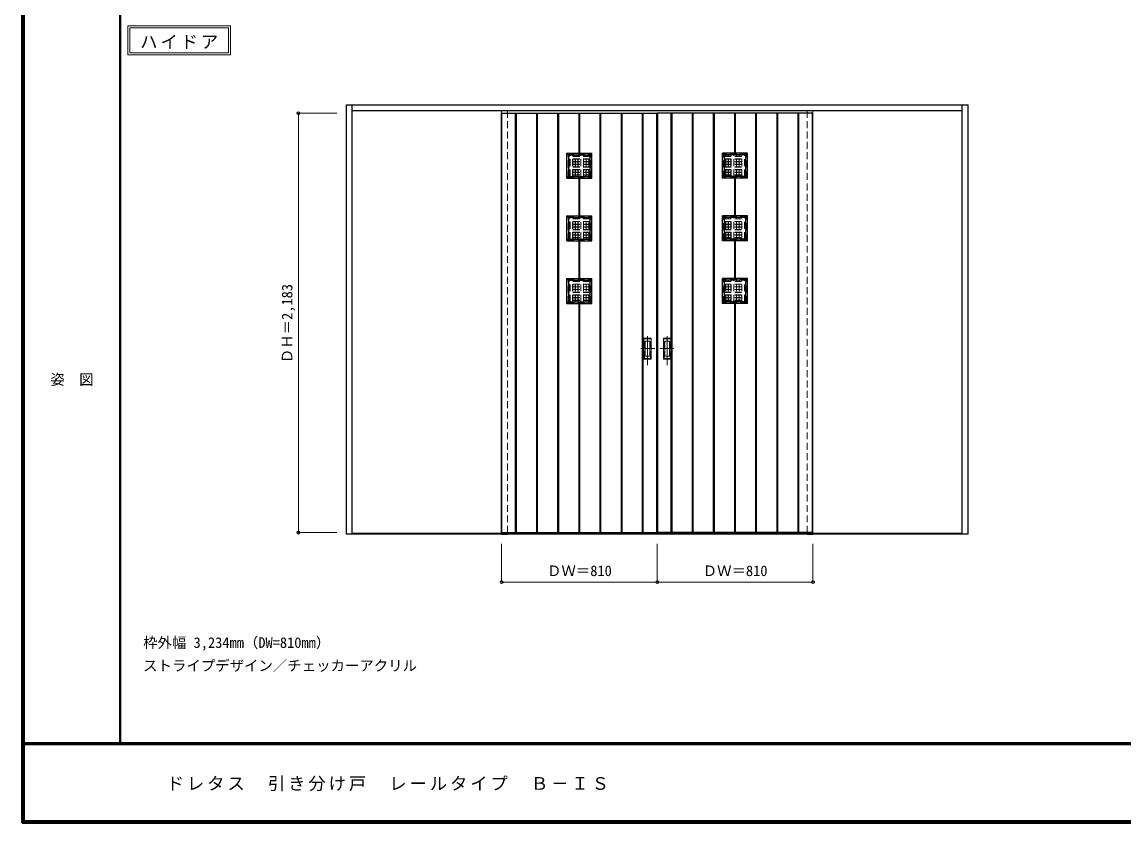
# Model space of a CAD drawing. Units: millimetres, scale not verified. Extents: x -6000 to 5700, y -4307 to 4175.
# Drawn here: x -6000 to -267, y -4205 to -36 of the extents above; entities that cross this region are included whole.
import ezdxf
from ezdxf.enums import TextEntityAlignment as Align

# ---------------------------------------------------------------- set-up
doc = ezdxf.new("R2010")
doc.units = ezdxf.units.MM
doc.header["$LTSCALE"] = 30
doc.header["$PDMODE"] = 32
doc.header["$PDSIZE"] = 15
doc.linetypes.add('CHAIN1', pattern=[8, 5, -1, 1, -1])
doc.linetypes.add('DASHED1', pattern=[1.8, 1.2, -0.6])
for name, color, linetype, lineweight in [('0-2_扉', 3, 'Continuous', 25), ('0-3_仕上げ', 3, 'Continuous', 25), ('0-4_枠', 3, 'Continuous', 25), ('0-6_引手', 7, 'Continuous', 18), ('0-A_文字', 7, 'Continuous', 18), ('0-B_寸法', 7, 'Continuous', 9), ('0-C_ハッチ', 4, 'DASHED1', 9), ('F-1_枠', 6, 'Continuous', 40), ('F-A_文字', 7, 'Continuous', 18)]:
    doc.layers.add(name, color=color, linetype=linetype, lineweight=lineweight)
doc.styles.add('ＭＳ ゴシック', font='')
doc.styles.get('ＭＳ ゴシック').set_extended_font_data('MS Gothic')

msp = doc.modelspace()

# ---------------------------------------------------------------- linework, layer by layer
at = {"layer": '0-2_扉', "color": 4, "linetype": 'DASHED1', "lineweight": 9}
msp.add_line((-2695, -510.25), (-2695, -514.25), dxfattribs=at)
msp.add_line((-2695, -510.25), (-2695, -514.25), dxfattribs=at)
at = {"layer": '0-2_扉'}
for p in [(-2695, -510.25), (-2695, -510.25), (-3505, -2693.25), (-1885, -2693.25)]:
    msp.add_line(p, (-2695, -2693.25), dxfattribs=at)
for points in [[(-3505, -2693.25), (-3505, -510.25), (-2695, -510.25)], [(-1885, -2693.25), (-1885, -510.25), (-2695, -510.25)]]:
    msp.add_lwpolyline(points, dxfattribs=at)
at = {"layer": '0-3_仕上げ'}
for p, q in [((-3503, -2693.25), (-3503, -510.25)), ((-3432, -2693.25), (-3432, -510.25)), ((-3428, -2693.25), (-3428, -510.25)), ((-3322, -2693.25), (-3322, -510.25)), ((-3318, -2693.25), (-3318, -510.25)), ((-3212, -2693.25), (-3212, -510.25)), ((-3208, -2693.25), (-3208, -510.25)), ((-3102, -718.25), (-3102, -510.25)), ((-3098, -718.25), (-3098, -510.25)), ((-2992, -2693.25), (-2992, -510.25)), ((-2988, -2693.25), (-2988, -510.25)), ((-2882, -2693.25), (-2882, -510.25)), ((-2878, -2693.25), (-2878, -510.25)), ((-2772, -2693.25), (-2772, -510.25)), ((-2768, -2693.25), (-2768, -510.25)), ((-2697, -2693.25), (-2697, -510.25)), ((-2693, -2693.25), (-2693, -510.25)), ((-2622, -2693.25), (-2622, -510.25)), ((-2618, -2693.25), (-2618, -510.25)), ((-2512, -2693.25), (-2512, -510.25)), ((-2508, -2693.25), (-2508, -510.25)), ((-2402, -2693.25), (-2402, -510.25)), ((-2398, -2693.25), (-2398, -510.25)), ((-2292, -718.25), (-2292, -510.25)), ((-2288, -718.25), (-2288, -510.25)), ((-2182, -2693.25), (-2182, -510.25)), ((-2178, -2693.25), (-2178, -510.25)), ((-2072, -2693.25), (-2072, -510.25)), ((-2068, -2693.25), (-2068, -510.25)), ((-1962, -2693.25), (-1962, -510.25)), ((-1958, -2693.25), (-1958, -510.25)), ((-1887, -2693.25), (-1887, -510.25)), ((-3165, -718.25), (-3035, -718.25)), ((-3165, -848.25), (-3165, -718.25)), ((-3156, -727.25), (-3165, -718.25)), ((-3156, -727.25), (-3044, -727.25)), ((-3156, -839.25), (-3156, -727.25)), ((-3035, -718.25), (-3044, -727.25)), ((-3044, -839.25), (-3044, -727.25)), ((-3035, -848.25), (-3035, -718.25)), ((-2225, -718.25), (-2355, -718.25)), ((-2355, -848.25), (-2355, -718.25)), ((-2355, -718.25), (-2346, -727.25)), ((-2234, -727.25), (-2346, -727.25)), ((-2346, -839.25), (-2346, -727.25)), ((-2234, -727.25), (-2225, -718.25)), ((-2234, -839.25), (-2234, -727.25)), ((-2225, -848.25), (-2225, -718.25)), ((-3156, -839.25), (-3165, -848.25)), ((-3165, -848.25), (-3035, -848.25)), ((-3102, -1044.25), (-3102, -848.25)), ((-3098, -1044.25), (-3098, -848.25)), ((-2225, -848.25), (-2355, -848.25)), ((-2292, -1044.25), (-2292, -848.25)), ((-2288, -1044.25), (-2288, -848.25)), ((-2234, -839.25), (-2225, -848.25)), ((-3165, -1044.25), (-3035, -1044.25)), ((-3165, -1174.25), (-3165, -1044.25)), ((-3156, -1053.25), (-3165, -1044.25)), ((-3156, -1053.25), (-3044, -1053.25)), ((-3156, -1165.25), (-3156, -1053.25)), ((-3035, -1044.25), (-3044, -1053.25)), ((-3044, -1165.25), (-3044, -1053.25)), ((-3035, -1174.25), (-3035, -1044.25)), ((-2225, -1044.25), (-2355, -1044.25)), ((-2355, -1174.25), (-2355, -1044.25)), ((-2355, -1044.25), (-2346, -1053.25)), ((-2234, -1053.25), (-2346, -1053.25)), ((-2346, -1165.25), (-2346, -1053.25)), ((-2234, -1053.25), (-2225, -1044.25)), ((-2234, -1165.25), (-2234, -1053.25)), ((-2225, -1174.25), (-2225, -1044.25)), ((-3156, -1165.25), (-3165, -1174.25)), ((-3165, -1174.25), (-3035, -1174.25)), ((-3102, -1370.25), (-3102, -1174.25)), ((-3098, -1370.25), (-3098, -1174.25)), ((-2225, -1174.25), (-2355, -1174.25)), ((-2292, -1370.25), (-2292, -1174.25)), ((-2288, -1370.25), (-2288, -1174.25)), ((-2234, -1165.25), (-2225, -1174.25)), ((-3165, -1370.25), (-3035, -1370.25)), ((-3165, -1500.25), (-3165, -1370.25)), ((-3156, -1379.25), (-3165, -1370.25)), ((-3035, -1370.25), (-3044, -1379.25)), ((-3035, -1500.25), (-3035, -1370.25)), ((-2225, -1370.25), (-2355, -1370.25)), ((-2355, -1500.25), (-2355, -1370.25)), ((-2355, -1370.25), (-2346, -1379.25)), ((-2234, -1379.25), (-2225, -1370.25)), ((-2225, -1500.25), (-2225, -1370.25)), ((-3156, -1379.25), (-3044, -1379.25)), ((-3156, -1491.25), (-3156, -1379.25)), ((-3044, -1491.25), (-3044, -1379.25)), ((-2234, -1379.25), (-2346, -1379.25)), ((-2346, -1491.25), (-2346, -1379.25)), ((-2234, -1491.25), (-2234, -1379.25)), ((-3156, -1491.25), (-3165, -1500.25)), ((-3165, -1500.25), (-3035, -1500.25)), ((-3102, -2693.25), (-3102, -1500.25)), ((-3098, -2693.25), (-3098, -1500.25)), ((-2225, -1500.25), (-2355, -1500.25)), ((-2292, -2693.25), (-2292, -1500.25)), ((-2288, -2693.25), (-2288, -1500.25)), ((-2234, -1491.25), (-2225, -1500.25))]:
    msp.add_line(p, q, dxfattribs=at)
at = {"layer": '0-3_仕上げ', "color": 7, "lineweight": 18}
for p, q in [((-3430, -2693.25), (-3430, -510.25)), ((-3320, -2693.25), (-3320, -510.25)), ((-3210, -2693.25), (-3210, -510.25)), ((-3100, -718.25), (-3100, -510.25)), ((-2990, -2693.25), (-2990, -510.25)), ((-2880, -2693.25), (-2880, -510.25)), ((-2770, -2693.25), (-2770, -510.25)), ((-2620, -2693.25), (-2620, -510.25)), ((-2510, -2693.25), (-2510, -510.25)), ((-2400, -2693.25), (-2400, -510.25)), ((-2290, -718.25), (-2290, -510.25)), ((-2180, -2693.25), (-2180, -510.25)), ((-2070, -2693.25), (-2070, -510.25)), ((-1960, -2693.25), (-1960, -510.25)), ((-3100, -1044.25), (-3100, -848.25)), ((-2290, -1044.25), (-2290, -848.25)), ((-3100, -1370.25), (-3100, -1174.25)), ((-2290, -1370.25), (-2290, -1174.25)), ((-3100, -2693.25), (-3100, -1500.25)), ((-2290, -2693.25), (-2290, -1500.25))]:
    msp.add_line(p, q, dxfattribs=at)
at = {"layer": '0-3_仕上げ', "linetype": 'DASHED1'}
for p, q in [((-3163, -720.25), (-3037, -720.25)), ((-3163, -846.25), (-3163, -720.25)), ((-2227, -720.25), (-2353, -720.25)), ((-2227, -846.25), (-2227, -720.25)), ((-3163, -1046.25), (-3037, -1046.25)), ((-3163, -1172.25), (-3163, -1046.25)), ((-2227, -1046.25), (-2353, -1046.25)), ((-2227, -1172.25), (-2227, -1046.25)), ((-3163, -1372.25), (-3037, -1372.25)), ((-3163, -1498.25), (-3163, -1372.25)), ((-2227, -1372.25), (-2353, -1372.25)), ((-2227, -1498.25), (-2227, -1372.25))]:
    msp.add_line(p, q, dxfattribs=at)
for points in [[(-3163, -846.25), (-3037, -846.25), (-3037, -720.25)], [(-2227, -846.25), (-2353, -846.25), (-2353, -720.25)], [(-3163, -1172.25), (-3037, -1172.25), (-3037, -1046.25)], [(-2227, -1172.25), (-2353, -1172.25), (-2353, -1046.25)], [(-3163, -1498.25), (-3037, -1498.25), (-3037, -1372.25)], [(-2227, -1498.25), (-2353, -1498.25), (-2353, -1372.25)]]:
    msp.add_lwpolyline(points, dxfattribs=at)
at = {"layer": '0-3_仕上げ'}
for points in [[(-3156, -839.25), (-3044, -839.25), (-3035, -848.25)], [(-2234, -839.25), (-2346, -839.25), (-2355, -848.25)], [(-3156, -1165.25), (-3044, -1165.25), (-3035, -1174.25)], [(-2234, -1165.25), (-2346, -1165.25), (-2355, -1174.25)], [(-3156, -1491.25), (-3044, -1491.25), (-3035, -1500.25)], [(-2234, -1491.25), (-2346, -1491.25), (-2355, -1500.25)]]:
    msp.add_lwpolyline(points, dxfattribs=at)
at = {"layer": '0-4_枠'}
for p, q in [((-4312, -2701.25), (-4312, -466.25)), ((-4312, -466.25), (-1078, -466.25)), ((-4282, -2701.25), (-4282, -466.25)), ((-4282, -496.25), (-1108, -496.25)), ((-1108, -2701.25), (-1108, -466.25)), ((-1078, -2701.25), (-1078, -466.25)), ((-3505, -2693.75), (-3505, -2701.25)), ((-3475, -2693.25), (-3475, -2701.25)), ((-1915, -2693.25), (-1915, -2701.25)), ((-1885, -2693.25), (-1885, -2701.25)), ((-4282, -2701.25), (-4312, -2701.25)), ((-1108, -2698.25), (-4282, -2698.25)), ((-1108, -2701.25), (-4282, -2701.25)), ((-3505, -2701.25), (-3475, -2701.25)), ((-1915, -2701.25), (-1885, -2701.25)), ((-1078, -2701.25), (-1108, -2701.25))]:
    msp.add_line(p, q, dxfattribs=at)
at = {"layer": '0-4_枠', "color": 4, "linetype": 'DASHED1', "lineweight": 9}
for p, q in [((-3505, -2693.75), (-3505, -496.25)), ((-3475, -2693.75), (-3475, -496.25)), ((-1915, -2693.75), (-1915, -496.25)), ((-1885, -2693.75), (-1885, -496.25))]:
    msp.add_line(p, q, dxfattribs=at)
at = {"layer": '0-6_引手', "linetype": 'CHAIN1'}
for p, q in [((-2746, -1820.98), (-2746, -1650.13)), ((-2644, -1820.98), (-2644, -1650.13)), ((-2707.93, -1735.75), (-2780.44, -1735.75)), ((-2682.07, -1735.75), (-2609.56, -1735.75))]:
    msp.add_line(p, q, dxfattribs=at)
at = {"layer": '0-6_引手'}
for p, q in [((-2727, -1680.75), (-2765, -1680.75)), ((-2765, -1790.75), (-2765, -1680.75)), ((-2733.5, -1696.75), (-2758.5, -1696.75)), ((-2758.5, -1774.75), (-2758.5, -1696.75)), ((-2733.5, -1774.75), (-2733.5, -1696.75)), ((-2727, -1790.75), (-2727, -1680.75)), ((-2663, -1680.75), (-2625, -1680.75)), ((-2663, -1790.75), (-2663, -1680.75)), ((-2656.5, -1696.75), (-2631.5, -1696.75)), ((-2656.5, -1774.75), (-2656.5, -1696.75)), ((-2631.5, -1774.75), (-2631.5, -1696.75)), ((-2625, -1790.75), (-2625, -1680.75)), ((-2733.5, -1774.75), (-2758.5, -1774.75)), ((-2656.5, -1774.75), (-2631.5, -1774.75)), ((-2727, -1790.75), (-2765, -1790.75)), ((-2663, -1790.75), (-2625, -1790.75))]:
    msp.add_line(p, q, dxfattribs=at)
at = {"layer": '0-6_引手', "linetype": 'DASHED1'}
for p, q in [((-2762, -1786.75), (-2762, -1684.75)), ((-2628, -1786.75), (-2628, -1684.75)), ((-2730, -1786.75), (-2762, -1786.75)), ((-2660, -1786.75), (-2628, -1786.75))]:
    msp.add_line(p, q, dxfattribs=at)
for points in [[(-2730, -1786.75), (-2730, -1684.75), (-2762, -1684.75)], [(-2660, -1786.75), (-2660, -1684.75), (-2628, -1684.75)]]:
    msp.add_lwpolyline(points, dxfattribs=at)
at = {"layer": '0-A_文字'}
for p, q in [((-5450, -55.5), (-5450, -205.5)), ((-5440, -65.5), (-4925.67, -65.5)), ((-4925.67, -65.5), (-4925.67, -195.5)), ((-5450, -205.5), (-4915.67, -205.5))]:
    msp.add_line(p, q, dxfattribs=at)
for points in [[(-5450, -55.5), (-4915.67, -55.5), (-4915.67, -205.5)], [(-5440, -65.5), (-5440, -195.5), (-4925.67, -195.5)]]:
    msp.add_lwpolyline(points, dxfattribs=at)
at = {"layer": '0-B_寸法', "color": 4}
for p, q in [((-4562, -510.25), (-4362, -510.25)), ((-4562, -510.25), (-4562, -2693.25)), ((-4562, -2693.25), (-4362, -2693.25)), ((-3505, -2951.25), (-3505, -2751.25)), ((-2695, -2951.25), (-2695, -2751.25)), ((-1885, -2951.25), (-1885, -2751.25)), ((-3505, -2951.25), (-1885, -2951.25))]:
    msp.add_line(p, q, dxfattribs=at)
at = {"layer": '0-B_寸法'}
for p in [(-4562, -510.25), (-4562, -2693.25), (-3505, -2951.25), (-2695, -2951.25), (-1885, -2951.25)]:
    msp.add_point(p, dxfattribs=at)
at = {"layer": '0-C_ハッチ'}
for p, q in [((-3044, -733.75), (-3156, -733.75)), ((-3044, -734.75), (-3156, -734.75)), ((-3149.5, -839.25), (-3149.5, -727.25)), ((-3148.5, -839.25), (-3148.5, -727.25)), ((-3135.5, -839.25), (-3135.5, -727.25)), ((-3134.5, -839.25), (-3134.5, -727.25)), ((-3121.5, -839.25), (-3121.5, -727.25)), ((-3120.5, -839.25), (-3120.5, -727.25)), ((-3107.5, -839.25), (-3107.5, -727.25)), ((-3106.5, -839.25), (-3106.5, -727.25)), ((-3093.5, -839.25), (-3093.5, -727.25)), ((-3092.5, -839.25), (-3092.5, -727.25)), ((-3079.5, -839.25), (-3079.5, -727.25)), ((-3078.5, -839.25), (-3078.5, -727.25)), ((-3065.5, -839.25), (-3065.5, -727.25)), ((-3064.5, -839.25), (-3064.5, -727.25)), ((-3051.5, -839.25), (-3051.5, -727.25)), ((-3050.5, -839.25), (-3050.5, -727.25)), ((-2346, -733.75), (-2234, -733.75)), ((-2346, -734.75), (-2234, -734.75)), ((-2339.5, -839.25), (-2339.5, -727.25)), ((-2338.5, -839.25), (-2338.5, -727.25)), ((-2325.5, -839.25), (-2325.5, -727.25)), ((-2324.5, -839.25), (-2324.5, -727.25)), ((-2311.5, -839.25), (-2311.5, -727.25)), ((-2310.5, -839.25), (-2310.5, -727.25)), ((-2297.5, -839.25), (-2297.5, -727.25)), ((-2296.5, -839.25), (-2296.5, -727.25)), ((-2283.5, -839.25), (-2283.5, -727.25)), ((-2282.5, -839.25), (-2282.5, -727.25)), ((-2269.5, -839.25), (-2269.5, -727.25)), ((-2268.5, -839.25), (-2268.5, -727.25)), ((-2255.5, -839.25), (-2255.5, -727.25)), ((-2254.5, -839.25), (-2254.5, -727.25)), ((-2241.5, -839.25), (-2241.5, -727.25)), ((-2240.5, -839.25), (-2240.5, -727.25)), ((-3044, -747.75), (-3156, -747.75)), ((-3044, -748.75), (-3156, -748.75)), ((-3044, -761.75), (-3156, -761.75)), ((-3044, -762.75), (-3156, -762.75)), ((-3044, -775.75), (-3156, -775.75)), ((-3044, -776.75), (-3156, -776.75)), ((-3044, -789.75), (-3156, -789.75)), ((-3044, -790.75), (-3156, -790.75)), ((-2346, -747.75), (-2234, -747.75)), ((-2346, -748.75), (-2234, -748.75)), ((-2346, -761.75), (-2234, -761.75)), ((-2346, -762.75), (-2234, -762.75)), ((-2346, -775.75), (-2234, -775.75)), ((-2346, -776.75), (-2234, -776.75)), ((-2346, -789.75), (-2234, -789.75)), ((-2346, -790.75), (-2234, -790.75)), ((-3044, -803.75), (-3156, -803.75)), ((-3044, -804.75), (-3156, -804.75)), ((-3044, -817.75), (-3156, -817.75)), ((-3044, -818.75), (-3156, -818.75)), ((-3044, -831.75), (-3156, -831.75)), ((-3044, -832.75), (-3156, -832.75)), ((-2346, -803.75), (-2234, -803.75)), ((-2346, -804.75), (-2234, -804.75)), ((-2346, -817.75), (-2234, -817.75)), ((-2346, -818.75), (-2234, -818.75)), ((-2346, -831.75), (-2234, -831.75)), ((-2346, -832.75), (-2234, -832.75)), ((-3044, -1059.75), (-3156, -1059.75)), ((-3044, -1060.75), (-3156, -1060.75)), ((-3044, -1073.75), (-3156, -1073.75)), ((-3044, -1074.75), (-3156, -1074.75)), ((-3044, -1087.75), (-3156, -1087.75)), ((-3044, -1088.75), (-3156, -1088.75)), ((-3149.5, -1165.25), (-3149.5, -1053.25)), ((-3148.5, -1165.25), (-3148.5, -1053.25)), ((-3135.5, -1165.25), (-3135.5, -1053.25)), ((-3134.5, -1165.25), (-3134.5, -1053.25)), ((-3121.5, -1165.25), (-3121.5, -1053.25)), ((-3120.5, -1165.25), (-3120.5, -1053.25)), ((-3107.5, -1165.25), (-3107.5, -1053.25)), ((-3106.5, -1165.25), (-3106.5, -1053.25)), ((-3093.5, -1165.25), (-3093.5, -1053.25)), ((-3092.5, -1165.25), (-3092.5, -1053.25)), ((-3079.5, -1165.25), (-3079.5, -1053.25)), ((-3078.5, -1165.25), (-3078.5, -1053.25)), ((-3065.5, -1165.25), (-3065.5, -1053.25)), ((-3064.5, -1165.25), (-3064.5, -1053.25)), ((-3051.5, -1165.25), (-3051.5, -1053.25)), ((-3050.5, -1165.25), (-3050.5, -1053.25)), ((-2346, -1059.75), (-2234, -1059.75)), ((-2346, -1060.75), (-2234, -1060.75)), ((-2346, -1073.75), (-2234, -1073.75)), ((-2346, -1074.75), (-2234, -1074.75)), ((-2346, -1087.75), (-2234, -1087.75)), ((-2346, -1088.75), (-2234, -1088.75)), ((-2339.5, -1165.25), (-2339.5, -1053.25)), ((-2338.5, -1165.25), (-2338.5, -1053.25)), ((-2325.5, -1165.25), (-2325.5, -1053.25)), ((-2324.5, -1165.25), (-2324.5, -1053.25)), ((-2311.5, -1165.25), (-2311.5, -1053.25)), ((-2310.5, -1165.25), (-2310.5, -1053.25)), ((-2297.5, -1165.25), (-2297.5, -1053.25)), ((-2296.5, -1165.25), (-2296.5, -1053.25)), ((-2283.5, -1165.25), (-2283.5, -1053.25)), ((-2282.5, -1165.25), (-2282.5, -1053.25)), ((-2269.5, -1165.25), (-2269.5, -1053.25)), ((-2268.5, -1165.25), (-2268.5, -1053.25)), ((-2255.5, -1165.25), (-2255.5, -1053.25)), ((-2254.5, -1165.25), (-2254.5, -1053.25)), ((-2241.5, -1165.25), (-2241.5, -1053.25)), ((-2240.5, -1165.25), (-2240.5, -1053.25)), ((-3044, -1101.75), (-3156, -1101.75)), ((-3044, -1102.75), (-3156, -1102.75)), ((-3044, -1115.75), (-3156, -1115.75)), ((-3044, -1116.75), (-3156, -1116.75)), ((-3044, -1129.75), (-3156, -1129.75)), ((-3044, -1130.75), (-3156, -1130.75)), ((-3044, -1143.75), (-3156, -1143.75)), ((-3044, -1144.75), (-3156, -1144.75)), ((-2346, -1101.75), (-2234, -1101.75)), ((-2346, -1102.75), (-2234, -1102.75)), ((-2346, -1115.75), (-2234, -1115.75)), ((-2346, -1116.75), (-2234, -1116.75)), ((-2346, -1129.75), (-2234, -1129.75)), ((-2346, -1130.75), (-2234, -1130.75)), ((-2346, -1143.75), (-2234, -1143.75)), ((-2346, -1144.75), (-2234, -1144.75)), ((-3044, -1157.75), (-3156, -1157.75)), ((-3044, -1158.75), (-3156, -1158.75)), ((-2346, -1157.75), (-2234, -1157.75)), ((-2346, -1158.75), (-2234, -1158.75)), ((-3044, -1385.75), (-3156, -1385.75)), ((-3044, -1386.75), (-3156, -1386.75)), ((-3044, -1399.75), (-3156, -1399.75)), ((-3044, -1400.75), (-3156, -1400.75)), ((-3044, -1413.75), (-3156, -1413.75)), ((-3044, -1414.75), (-3156, -1414.75)), ((-3044, -1427.75), (-3156, -1427.75)), ((-3044, -1428.75), (-3156, -1428.75)), ((-3149.5, -1491.25), (-3149.5, -1379.25)), ((-3148.5, -1491.25), (-3148.5, -1379.25)), ((-3135.5, -1491.25), (-3135.5, -1379.25)), ((-3134.5, -1491.25), (-3134.5, -1379.25)), ((-3121.5, -1491.25), (-3121.5, -1379.25)), ((-3120.5, -1491.25), (-3120.5, -1379.25)), ((-3107.5, -1491.25), (-3107.5, -1379.25)), ((-3106.5, -1491.25), (-3106.5, -1379.25)), ((-3093.5, -1491.25), (-3093.5, -1379.25)), ((-3092.5, -1491.25), (-3092.5, -1379.25)), ((-3079.5, -1491.25), (-3079.5, -1379.25)), ((-3078.5, -1491.25), (-3078.5, -1379.25)), ((-3065.5, -1491.25), (-3065.5, -1379.25)), ((-3064.5, -1491.25), (-3064.5, -1379.25)), ((-3051.5, -1491.25), (-3051.5, -1379.25)), ((-3050.5, -1491.25), (-3050.5, -1379.25)), ((-2346, -1385.75), (-2234, -1385.75)), ((-2346, -1386.75), (-2234, -1386.75)), ((-2346, -1399.75), (-2234, -1399.75)), ((-2346, -1400.75), (-2234, -1400.75)), ((-2346, -1413.75), (-2234, -1413.75)), ((-2346, -1414.75), (-2234, -1414.75)), ((-2346, -1427.75), (-2234, -1427.75)), ((-2346, -1428.75), (-2234, -1428.75)), ((-2339.5, -1491.25), (-2339.5, -1379.25)), ((-2338.5, -1491.25), (-2338.5, -1379.25)), ((-2325.5, -1491.25), (-2325.5, -1379.25)), ((-2324.5, -1491.25), (-2324.5, -1379.25)), ((-2311.5, -1491.25), (-2311.5, -1379.25)), ((-2310.5, -1491.25), (-2310.5, -1379.25)), ((-2297.5, -1491.25), (-2297.5, -1379.25)), ((-2296.5, -1491.25), (-2296.5, -1379.25)), ((-2283.5, -1491.25), (-2283.5, -1379.25)), ((-2282.5, -1491.25), (-2282.5, -1379.25)), ((-2269.5, -1491.25), (-2269.5, -1379.25)), ((-2268.5, -1491.25), (-2268.5, -1379.25)), ((-2255.5, -1491.25), (-2255.5, -1379.25)), ((-2254.5, -1491.25), (-2254.5, -1379.25)), ((-2241.5, -1491.25), (-2241.5, -1379.25)), ((-2240.5, -1491.25), (-2240.5, -1379.25)), ((-3044, -1441.75), (-3156, -1441.75)), ((-3044, -1442.75), (-3156, -1442.75)), ((-3044, -1455.75), (-3156, -1455.75)), ((-3044, -1456.75), (-3156, -1456.75)), ((-3044, -1469.75), (-3156, -1469.75)), ((-3044, -1470.75), (-3156, -1470.75)), ((-3044, -1483.75), (-3156, -1483.75)), ((-3044, -1484.75), (-3156, -1484.75)), ((-2346, -1441.75), (-2234, -1441.75)), ((-2346, -1442.75), (-2234, -1442.75)), ((-2346, -1455.75), (-2234, -1455.75)), ((-2346, -1456.75), (-2234, -1456.75)), ((-2346, -1469.75), (-2234, -1469.75)), ((-2346, -1470.75), (-2234, -1470.75)), ((-2346, -1483.75), (-2234, -1483.75)), ((-2346, -1484.75), (-2234, -1484.75))]:
    msp.add_line(p, q, dxfattribs=at)
at = {"layer": 'F-1_枠'}
for p, q in [((-6000, 4175), (-6000, -4205)), ((-5995, 4175), (-5995, -4205)), ((-5990, 4175), (-5990, -4205)), ((-5490, 4175), (-5490, -3790)), ((5700, -3790), (-6000, -3790)), ((5700, -3795), (-6000, -3795)), ((5700, -4195), (-6000, -4195)), ((5700, -4200), (-6000, -4200)), ((5700, -4205), (-6000, -4205))]:
    msp.add_line(p, q, dxfattribs=at)

# ---------------------------------------------------------------- texts
at = {"layer": '0-A_文字', "style": 'ＭＳ ゴシック'}
for s, p in [('枠外幅 3,234mm（DW=810mm）', (-5370, -3310)), ('ストライプデザイン／チェッカーアクリル', (-5370, -3430))]:
    msp.add_text(s, height=54.99, dxfattribs=at).set_placement(p, align=Align.BOTTOM_LEFT)
at = {"layer": '0-A_文字', "insert": (-5385.34, -175.5), "char_height": 65.98, "attachment_point": 7, "style": 'ＭＳ ゴシック'}
msp.add_mtext('\\T1.17;ハイドア', dxfattribs=at)
at = {"layer": '0-B_寸法', "style": 'ＭＳ ゴシック'}
msp.add_text('ＤＨ＝2,183', height=54.99, rotation=90, dxfattribs=at).set_placement((-4577, -1811.25), align=Align.BOTTOM_LEFT)
for p in [(-3268.75, -2936.25), (-2458.75, -2936.25)]:
    msp.add_text('ＤＷ＝810', height=54.99, dxfattribs=at).set_placement(p, align=Align.BOTTOM_LEFT)
at = {"layer": 'F-A_文字', "style": 'ＭＳ ゴシック'}
msp.add_text('姿\u3000図', height=54.99, dxfattribs=at).set_placement((-5852.5, -1940.25), align=Align.BOTTOM_LEFT)
at = {"layer": 'F-A_文字', "insert": (-5247.55, -4040), "char_height": 65.98, "attachment_point": 7, "style": 'ＭＳ ゴシック'}
msp.add_mtext('\\T1.17;ドレタス\u3000引き分け戸\u3000レールタイプ\u3000Ｂ－ＩＳ', dxfattribs=at)

doc.saveas('drawing.dxf')
